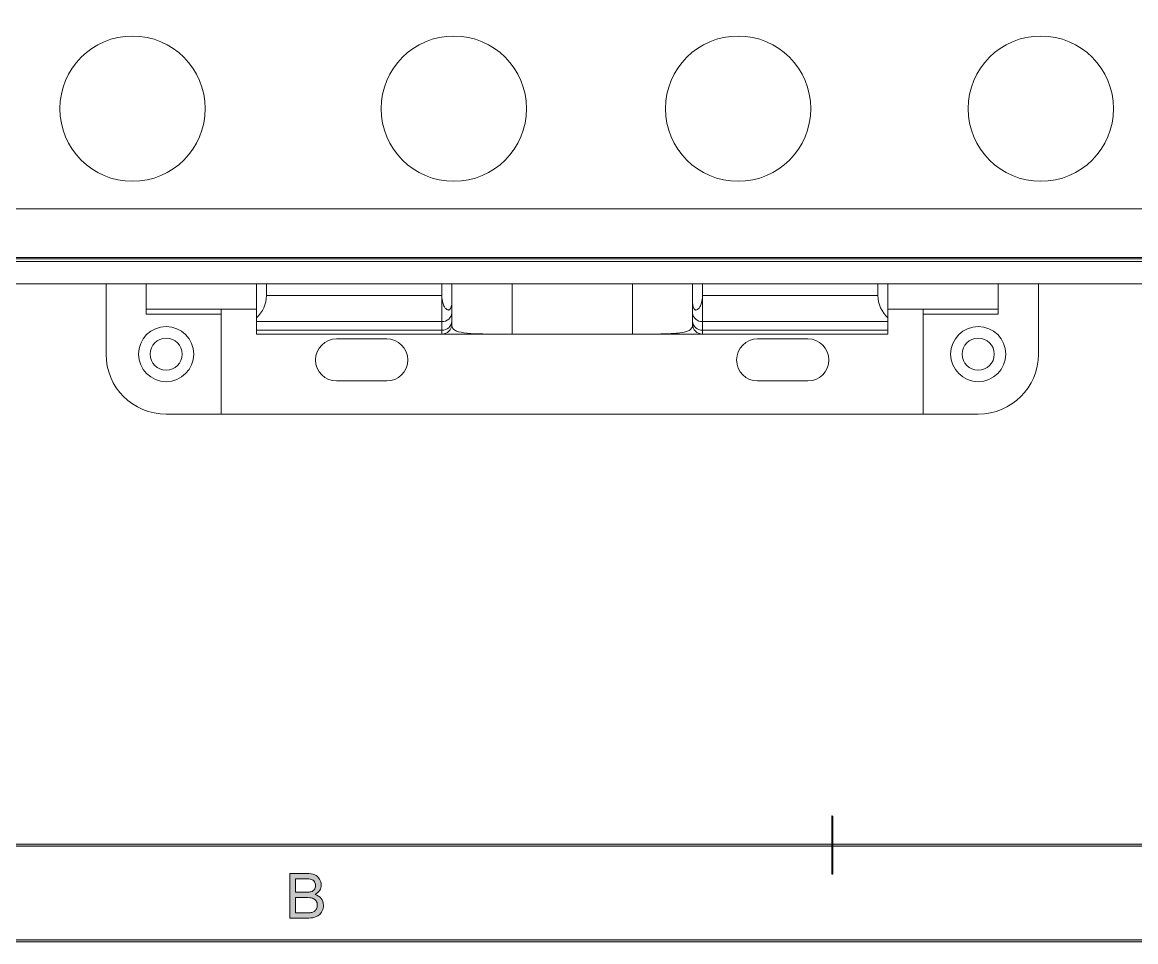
# Model space of a CAD drawing. Header units: inches. Extents: x 0.54 to 10.46, y 0.74 to 7.76.
# Drawn here: x 3.228 to 5.171, y 0.739 to 2.344 of the extents above; entities that cross this region are included whole.
import ezdxf

# ---------------------------------------------------------------- set-up
doc = ezdxf.new("R2010")
doc.units = ezdxf.units.IN
doc.header["$MEASUREMENT"] = 0
doc.layers.add('BG', color=7, linetype='Continuous')
doc.layers.add('MCG-INT-4FT', color=7, linetype='Continuous')

# ---------------------------------------------------------------- blocks, each defined once
blk = doc.blocks.new('block 2')
at = {"layer": 'BG', "true_color": 0xffffff}
h = blk.add_hatch(color=7, dxfattribs=at)
h.dxf.hatch_style = 2
edge = h.paths.add_edge_path()
edge.add_spline(control_points=[(10.296, 0.9061), (10.296, 0.9061), (0.8711, 0.9061), (0.8711, 0.9061), (0.8702, 0.9061), (0.8694, 0.9069), (0.8694, 0.9079), (0.8694, 0.9079), (0.8694, 7.5922), (0.8694, 7.5922), (0.8694, 7.5931), (0.8702, 7.5939), (0.8711, 7.5939), (0.8711, 7.5939), (10.296, 7.5939), (10.296, 7.5939), (10.297, 7.5939), (10.2977, 7.5931), (10.2977, 7.5922), (10.2977, 7.5922), (10.2977, 0.9079), (10.2977, 0.9079), (10.2977, 0.9069), (10.297, 0.9061), (10.296, 0.9061)], knot_values=[0, 0, 0, 0, 1, 1, 1, 2, 2, 2, 3, 3, 3, 4, 4, 4, 5, 5, 5, 6, 6, 6, 7, 7, 7, 8, 8, 8, 8], degree=3, periodic=1)
h.paths.add_polyline_path([(0.8729, 0.9096), (10.2943, 0.9096), (10.2943, 7.5904), (0.8729, 7.5904)])
at = {"layer": 'BG', "lineweight": 0}
blk.add_lwpolyline([(0.8729, 0.9096), (10.2943, 0.9096), (10.2943, 7.5904), (0.8729, 7.5904), (0.8729, 0.9096)], dxfattribs=at)
blk.add_open_spline([(10.296, 0.9061), (10.296, 0.9061), (0.8711, 0.9061), (0.8711, 0.9061), (0.8702, 0.9061), (0.8694, 0.9069), (0.8694, 0.9079), (0.8694, 0.9079), (0.8694, 7.5922), (0.8694, 7.5922), (0.8694, 7.5931), (0.8702, 7.5939), (0.8711, 7.5939), (0.8711, 7.5939), (10.296, 7.5939), (10.296, 7.5939), (10.297, 7.5939), (10.2977, 7.5931), (10.2977, 7.5922), (10.2977, 7.5922), (10.2977, 0.9079), (10.2977, 0.9079), (10.2977, 0.9069), (10.297, 0.9061), (10.296, 0.9061)], degree=3, knots=[0, 0, 0, 0, 1, 1, 1, 2, 2, 2, 3, 3, 3, 4, 4, 4, 5, 5, 5, 6, 6, 6, 7, 7, 7, 8, 8, 8, 8], dxfattribs=at)
blk = doc.blocks.new('block 43')
at = {"layer": 'BG', "true_color": 0xffffff}
h = blk.add_hatch(color=7, dxfattribs=at)
h.dxf.hatch_style = 2
edge = h.paths.add_edge_path()
edge.add_spline(control_points=[(4.6411, 0.857), (4.6407, 0.857), (4.6404, 0.8573), (4.6404, 0.8577), (4.6404, 0.8577), (4.6404, 0.958), (4.6404, 0.958), (4.6404, 0.9584), (4.6407, 0.9587), (4.6411, 0.9587), (4.6415, 0.9587), (4.6418, 0.9584), (4.6418, 0.958), (4.6418, 0.958), (4.6418, 0.8577), (4.6418, 0.8577), (4.6418, 0.8573), (4.6415, 0.857), (4.6411, 0.857)], knot_values=[0, 0, 0, 0, 1, 1, 1, 2, 2, 2, 3, 3, 3, 4, 4, 4, 5, 5, 5, 6, 6, 6, 6], degree=3, periodic=1)
at = {"layer": 'BG', "lineweight": 0}
blk.add_open_spline([(4.6411, 0.857), (4.6407, 0.857), (4.6404, 0.8573), (4.6404, 0.8577), (4.6404, 0.8577), (4.6404, 0.958), (4.6404, 0.958), (4.6404, 0.9584), (4.6407, 0.9587), (4.6411, 0.9587), (4.6415, 0.9587), (4.6418, 0.9584), (4.6418, 0.958), (4.6418, 0.958), (4.6418, 0.8577), (4.6418, 0.8577), (4.6418, 0.8573), (4.6415, 0.857), (4.6411, 0.857)], degree=3, knots=[0, 0, 0, 0, 1, 1, 1, 2, 2, 2, 3, 3, 3, 4, 4, 4, 5, 5, 5, 6, 6, 6, 6], dxfattribs=at)
blk = doc.blocks.new('block 42')
at = {"layer": 'BG'}
blk.add_blockref('block 43', (0, 0), dxfattribs=at)
blk = doc.blocks.new('block 51')
at = {"layer": 'BG', "true_color": 0xffffff}
h = blk.add_hatch(color=7, dxfattribs=at)
h.dxf.hatch_style = 2
edge = h.paths.add_edge_path()
edge.add_spline(control_points=[(3.6946, 0.7803), (3.6946, 0.7803), (3.6946, 0.8581), (3.6946, 0.8581), (3.6946, 0.8581), (3.7238, 0.8581), (3.7238, 0.8581), (3.7298, 0.8581), (3.7345, 0.8573), (3.7381, 0.8557), (3.7417, 0.8542), (3.7445, 0.8517), (3.7466, 0.8485), (3.7486, 0.8452), (3.7496, 0.8418), (3.7496, 0.8382), (3.7496, 0.8349), (3.7487, 0.8317), (3.7469, 0.8288), (3.7451, 0.8258), (3.7424, 0.8235), (3.7387, 0.8217), (3.7434, 0.8203), (3.7471, 0.8179), (3.7496, 0.8146), (3.7521, 0.8113), (3.7534, 0.8074), (3.7534, 0.8028), (3.7534, 0.7992), (3.7526, 0.7958), (3.7511, 0.7927), (3.7495, 0.7895), (3.7476, 0.7871), (3.7454, 0.7854), (3.7431, 0.7837), (3.7403, 0.7824), (3.7369, 0.7816), (3.7334, 0.7807), (3.7293, 0.7803), (3.7243, 0.7803), (3.7243, 0.7803), (3.6946, 0.7803), (3.6946, 0.7803)], knot_values=[0, 0, 0, 0, 1, 1, 1, 2, 2, 2, 3, 3, 3, 4, 4, 4, 5, 5, 5, 6, 6, 6, 7, 7, 7, 8, 8, 8, 9, 9, 9, 10, 10, 10, 11, 11, 11, 12, 12, 12, 13, 13, 13, 14, 14, 14, 14], degree=3, periodic=1)
edge = h.paths.add_edge_path()
edge.add_spline(control_points=[(3.7049, 0.8254), (3.7049, 0.8254), (3.7218, 0.8254), (3.7218, 0.8254), (3.7263, 0.8254), (3.7296, 0.8257), (3.7316, 0.8263), (3.7342, 0.8271), (3.7362, 0.8284), (3.7375, 0.8302), (3.7388, 0.832), (3.7395, 0.8342), (3.7395, 0.837), (3.7395, 0.8395), (3.7389, 0.8418), (3.7376, 0.8438), (3.7364, 0.8457), (3.7346, 0.8471), (3.7323, 0.8478), (3.73, 0.8485), (3.7261, 0.8489), (3.7205, 0.8489), (3.7205, 0.8489), (3.7049, 0.8489), (3.7049, 0.8489), (3.7049, 0.8489), (3.7049, 0.8254), (3.7049, 0.8254)], knot_values=[0, 0, 0, 0, 1, 1, 1, 2, 2, 2, 3, 3, 3, 4, 4, 4, 5, 5, 5, 6, 6, 6, 7, 7, 7, 8, 8, 8, 9, 9, 9, 9], degree=3, periodic=1)
edge = h.paths.add_edge_path()
edge.add_spline(control_points=[(3.7049, 0.7894), (3.7049, 0.7894), (3.7243, 0.7894), (3.7243, 0.7894), (3.7276, 0.7894), (3.73, 0.7896), (3.7313, 0.7898), (3.7337, 0.7902), (3.7357, 0.791), (3.7373, 0.7919), (3.7388, 0.7929), (3.7402, 0.7944), (3.7412, 0.7963), (3.7422, 0.7982), (3.7427, 0.8004), (3.7427, 0.8028), (3.7427, 0.8057), (3.742, 0.8082), (3.7405, 0.8104), (3.739, 0.8125), (3.7369, 0.814), (3.7343, 0.8149), (3.7317, 0.8158), (3.7279, 0.8162), (3.7229, 0.8162), (3.7229, 0.8162), (3.7049, 0.8162), (3.7049, 0.8162), (3.7049, 0.8162), (3.7049, 0.7894), (3.7049, 0.7894)], knot_values=[0, 0, 0, 0, 1, 1, 1, 2, 2, 2, 3, 3, 3, 4, 4, 4, 5, 5, 5, 6, 6, 6, 7, 7, 7, 8, 8, 8, 9, 9, 9, 10, 10, 10, 10], degree=3, periodic=1)
at = {"layer": 'BG', "lineweight": 0}
for points, knots in [([(3.6946, 0.7803), (3.6946, 0.7803), (3.6946, 0.8581), (3.6946, 0.8581), (3.6946, 0.8581), (3.7238, 0.8581), (3.7238, 0.8581), (3.7298, 0.8581), (3.7345, 0.8573), (3.7381, 0.8557), (3.7417, 0.8542), (3.7445, 0.8517), (3.7466, 0.8485), (3.7486, 0.8452), (3.7496, 0.8418), (3.7496, 0.8382), (3.7496, 0.8349), (3.7487, 0.8317), (3.7469, 0.8288), (3.7451, 0.8258), (3.7424, 0.8235), (3.7387, 0.8217), (3.7434, 0.8203), (3.7471, 0.8179), (3.7496, 0.8146), (3.7521, 0.8113), (3.7534, 0.8074), (3.7534, 0.8028), (3.7534, 0.7992), (3.7526, 0.7958), (3.7511, 0.7927), (3.7495, 0.7895), (3.7476, 0.7871), (3.7454, 0.7854), (3.7431, 0.7837), (3.7403, 0.7824), (3.7369, 0.7816), (3.7334, 0.7807), (3.7293, 0.7803), (3.7243, 0.7803), (3.7243, 0.7803), (3.6946, 0.7803), (3.6946, 0.7803)], [0, 0, 0, 0, 1, 1, 1, 2, 2, 2, 3, 3, 3, 4, 4, 4, 5, 5, 5, 6, 6, 6, 7, 7, 7, 8, 8, 8, 9, 9, 9, 10, 10, 10, 11, 11, 11, 12, 12, 12, 13, 13, 13, 14, 14, 14, 14]), ([(3.7049, 0.8254), (3.7049, 0.8254), (3.7218, 0.8254), (3.7218, 0.8254), (3.7263, 0.8254), (3.7296, 0.8257), (3.7316, 0.8263), (3.7342, 0.8271), (3.7362, 0.8284), (3.7375, 0.8302), (3.7388, 0.832), (3.7395, 0.8342), (3.7395, 0.837), (3.7395, 0.8395), (3.7389, 0.8418), (3.7376, 0.8438), (3.7364, 0.8457), (3.7346, 0.8471), (3.7323, 0.8478), (3.73, 0.8485), (3.7261, 0.8489), (3.7205, 0.8489), (3.7205, 0.8489), (3.7049, 0.8489), (3.7049, 0.8489), (3.7049, 0.8489), (3.7049, 0.8254), (3.7049, 0.8254)], [0, 0, 0, 0, 1, 1, 1, 2, 2, 2, 3, 3, 3, 4, 4, 4, 5, 5, 5, 6, 6, 6, 7, 7, 7, 8, 8, 8, 9, 9, 9, 9]), ([(3.7049, 0.7894), (3.7049, 0.7894), (3.7243, 0.7894), (3.7243, 0.7894), (3.7276, 0.7894), (3.73, 0.7896), (3.7313, 0.7898), (3.7337, 0.7902), (3.7357, 0.791), (3.7373, 0.7919), (3.7388, 0.7929), (3.7402, 0.7944), (3.7412, 0.7963), (3.7422, 0.7982), (3.7427, 0.8004), (3.7427, 0.8028), (3.7427, 0.8057), (3.742, 0.8082), (3.7405, 0.8104), (3.739, 0.8125), (3.7369, 0.814), (3.7343, 0.8149), (3.7317, 0.8158), (3.7279, 0.8162), (3.7229, 0.8162), (3.7229, 0.8162), (3.7049, 0.8162), (3.7049, 0.8162), (3.7049, 0.8162), (3.7049, 0.7894), (3.7049, 0.7894)], [0, 0, 0, 0, 1, 1, 1, 2, 2, 2, 3, 3, 3, 4, 4, 4, 5, 5, 5, 6, 6, 6, 7, 7, 7, 8, 8, 8, 9, 9, 9, 10, 10, 10, 10])]:
    blk.add_open_spline(points, degree=3, knots=knots, dxfattribs=at)
blk = doc.blocks.new('block 50')
at = {"layer": 'BG'}
blk.add_blockref('block 51', (0, 0), dxfattribs=at)
blk = doc.blocks.new('block 62')
at = {"layer": 'BG', "true_color": 0xffffff}
h = blk.add_hatch(color=7, dxfattribs=at)
h.dxf.hatch_style = 2
edge = h.paths.add_edge_path()
edge.add_spline(control_points=[(10.4631, 0.739), (10.4631, 0.739), (0.5369, 0.739), (0.5369, 0.739), (0.5359, 0.739), (0.5352, 0.7398), (0.5352, 0.7407), (0.5352, 0.7407), (0.5352, 7.7593), (0.5352, 7.7593), (0.5352, 7.7602), (0.5359, 7.761), (0.5369, 7.761), (0.5369, 7.761), (10.4631, 7.761), (10.4631, 7.761), (10.4641, 7.761), (10.4648, 7.7602), (10.4648, 7.7593), (10.4648, 7.7593), (10.4648, 0.7407), (10.4648, 0.7407), (10.4648, 0.7398), (10.4641, 0.739), (10.4631, 0.739)], knot_values=[0, 0, 0, 0, 1, 1, 1, 2, 2, 2, 3, 3, 3, 4, 4, 4, 5, 5, 5, 6, 6, 6, 7, 7, 7, 8, 8, 8, 8], degree=3, periodic=1)
h.paths.add_polyline_path([(0.5386, 0.7425), (10.4614, 0.7425), (10.4614, 7.7575), (0.5386, 7.7575)])
at = {"layer": 'BG', "lineweight": 0}
blk.add_lwpolyline([(0.5386, 0.7425), (10.4614, 0.7425), (10.4614, 7.7575), (0.5386, 7.7575), (0.5386, 0.7425)], dxfattribs=at)
blk.add_open_spline([(10.4631, 0.739), (10.4631, 0.739), (0.5369, 0.739), (0.5369, 0.739), (0.5359, 0.739), (0.5352, 0.7398), (0.5352, 0.7407), (0.5352, 0.7407), (0.5352, 7.7593), (0.5352, 7.7593), (0.5352, 7.7602), (0.5359, 7.761), (0.5369, 7.761), (0.5369, 7.761), (10.4631, 7.761), (10.4631, 7.761), (10.4641, 7.761), (10.4648, 7.7602), (10.4648, 7.7593), (10.4648, 7.7593), (10.4648, 0.7407), (10.4648, 0.7407), (10.4648, 0.7398), (10.4641, 0.739), (10.4631, 0.739)], degree=3, knots=[0, 0, 0, 0, 1, 1, 1, 2, 2, 2, 3, 3, 3, 4, 4, 4, 5, 5, 5, 6, 6, 6, 7, 7, 7, 8, 8, 8, 8], dxfattribs=at)
blk = doc.blocks.new('block 888')
at = {"layer": 'MCG-INT-4FT', "color": 7, "lineweight": 5, "true_color": 0xffffff}
blk.add_lwpolyline([(4.2923, 1.7999), (4.4147, 1.7999)], dxfattribs=at)
blk = doc.blocks.new('block 889')
at = {"layer": 'MCG-INT-4FT', "color": 7, "lineweight": 5, "true_color": 0xffffff}
blk.add_lwpolyline([(3.96, 1.7999), (4.0824, 1.7999)], dxfattribs=at)
blk = doc.blocks.new('block 893')
at = {"layer": 'MCG-INT-4FT', "color": 7, "lineweight": 5, "true_color": 0xffffff}
blk.add_lwpolyline([(1.6416, 1.9311), (6.7838, 1.9311)], dxfattribs=at)
blk = doc.blocks.new('block 894')
at = {"layer": 'MCG-INT-4FT', "color": 7, "lineweight": 5, "true_color": 0xffffff}
blk.add_open_spline([(4.8476, 1.7649), (4.8476, 1.7915), (4.8692, 1.813), (4.8957, 1.813), (4.9223, 1.813), (4.9438, 1.7915), (4.9438, 1.7649), (4.9438, 1.7384), (4.9223, 1.7168), (4.8957, 1.7168), (4.8692, 1.7168), (4.8476, 1.7384), (4.8476, 1.7649), (4.8476, 1.7649), (4.8476, 1.7649), (4.8476, 1.7649)], degree=3, knots=[0, 0, 0, 0, 1, 1, 1, 2, 2, 2, 3, 3, 3, 4, 4, 4, 5, 5, 5, 5], dxfattribs=at)
blk = doc.blocks.new('block 902')
at = {"layer": 'MCG-INT-4FT', "color": 7, "lineweight": 5, "true_color": 0xffffff}
blk.add_lwpolyline([(5.0007, 1.8874), (5.0007, 1.7649)], dxfattribs=at)
blk = doc.blocks.new('block 903')
at = {"layer": 'MCG-INT-4FT', "color": 7, "lineweight": 5, "true_color": 0xffffff}
blk.add_open_spline([(4.8957, 1.66), (4.9537, 1.66), (5.0007, 1.707), (5.0007, 1.7649)], degree=3, dxfattribs=at)
blk = doc.blocks.new('block 904')
at = {"layer": 'MCG-INT-4FT', "color": 7, "lineweight": 5, "true_color": 0xffffff}
blk.add_lwpolyline([(4.8957, 1.66), (4.7995, 1.66)], dxfattribs=at)
blk = doc.blocks.new('block 905')
at = {"layer": 'MCG-INT-4FT', "color": 7, "lineweight": 5, "true_color": 0xffffff}
blk.add_lwpolyline([(4.7995, 1.66), (4.7995, 1.8349)], dxfattribs=at)
blk = doc.blocks.new('block 906')
at = {"layer": 'MCG-INT-4FT', "color": 7, "lineweight": 5, "true_color": 0xffffff}
blk.add_lwpolyline([(4.7995, 1.8349), (4.9307, 1.8349)], dxfattribs=at)
blk = doc.blocks.new('block 907')
at = {"layer": 'MCG-INT-4FT', "color": 7, "lineweight": 5, "true_color": 0xffffff}
blk.add_lwpolyline([(4.9307, 1.8436), (4.9307, 1.8349)], dxfattribs=at)
blk = doc.blocks.new('block 909')
at = {"layer": 'MCG-INT-4FT', "color": 7, "lineweight": 5, "true_color": 0xffffff}
blk.add_open_spline([(4.8677, 1.7649), (4.8677, 1.7804), (4.8803, 1.7929), (4.8957, 1.7929), (4.9112, 1.7929), (4.9237, 1.7804), (4.9237, 1.7649), (4.9237, 1.7495), (4.9112, 1.7369), (4.8957, 1.7369), (4.8803, 1.7369), (4.8677, 1.7495), (4.8677, 1.7649), (4.8677, 1.7649), (4.8677, 1.7649), (4.8677, 1.7649)], degree=3, knots=[0, 0, 0, 0, 1, 1, 1, 2, 2, 2, 3, 3, 3, 4, 4, 4, 5, 5, 5, 5], dxfattribs=at)
blk = doc.blocks.new('block 911')
at = {"layer": 'MCG-INT-4FT', "color": 7, "lineweight": 5, "true_color": 0xffffff}
blk.add_open_spline([(3.4309, 1.7649), (3.4309, 1.7915), (3.4524, 1.813), (3.479, 1.813), (3.5056, 1.813), (3.5271, 1.7915), (3.5271, 1.7649), (3.5271, 1.7384), (3.5056, 1.7168), (3.479, 1.7168), (3.4524, 1.7168), (3.4309, 1.7384), (3.4309, 1.7649), (3.4309, 1.7649), (3.4309, 1.7649), (3.4309, 1.7649)], degree=3, knots=[0, 0, 0, 0, 1, 1, 1, 2, 2, 2, 3, 3, 3, 4, 4, 4, 5, 5, 5, 5], dxfattribs=at)
blk = doc.blocks.new('block 912')
at = {"layer": 'MCG-INT-4FT', "color": 7, "lineweight": 5, "true_color": 0xffffff}
blk.add_lwpolyline([(3.444, 1.8436), (3.444, 1.8349)], dxfattribs=at)
blk = doc.blocks.new('block 913')
at = {"layer": 'MCG-INT-4FT', "color": 7, "lineweight": 5, "true_color": 0xffffff}
blk.add_lwpolyline([(3.5752, 1.8349), (3.444, 1.8349)], dxfattribs=at)
blk = doc.blocks.new('block 914')
at = {"layer": 'MCG-INT-4FT', "color": 7, "lineweight": 5, "true_color": 0xffffff}
blk.add_lwpolyline([(3.5752, 1.66), (3.5752, 1.8349)], dxfattribs=at)
blk = doc.blocks.new('block 915')
at = {"layer": 'MCG-INT-4FT', "color": 7, "lineweight": 5, "true_color": 0xffffff}
blk.add_lwpolyline([(3.479, 1.66), (3.5752, 1.66)], dxfattribs=at)
blk = doc.blocks.new('block 916')
at = {"layer": 'MCG-INT-4FT', "color": 7, "lineweight": 5, "true_color": 0xffffff}
blk.add_open_spline([(3.3741, 1.7649), (3.3741, 1.707), (3.421, 1.66), (3.479, 1.66)], degree=3, dxfattribs=at)
blk = doc.blocks.new('block 917')
at = {"layer": 'MCG-INT-4FT', "color": 7, "lineweight": 5, "true_color": 0xffffff}
blk.add_lwpolyline([(3.3741, 1.7649), (3.3741, 1.8874)], dxfattribs=at)
blk = doc.blocks.new('block 925')
at = {"layer": 'MCG-INT-4FT', "color": 7, "lineweight": 5, "true_color": 0xffffff}
blk.add_open_spline([(3.451, 1.7649), (3.451, 1.7804), (3.4636, 1.7929), (3.479, 1.7929), (3.4945, 1.7929), (3.507, 1.7804), (3.507, 1.7649), (3.507, 1.7495), (3.4945, 1.7369), (3.479, 1.7369), (3.4636, 1.7369), (3.451, 1.7495), (3.451, 1.7649), (3.451, 1.7649), (3.451, 1.7649), (3.451, 1.7649)], degree=3, knots=[0, 0, 0, 0, 1, 1, 1, 2, 2, 2, 3, 3, 3, 4, 4, 4, 5, 5, 5, 5], dxfattribs=at)
blk = doc.blocks.new('block 938')
at = {"layer": 'MCG-INT-4FT', "color": 7, "lineweight": 5, "true_color": 0xffffff}
blk.add_open_spline([(3.9775, 1.8673), (3.9775, 1.863), (3.9776, 1.8587), (3.9773, 1.8545), (3.9772, 1.853), (3.9771, 1.8515), (3.9769, 1.85), (3.9766, 1.8486), (3.9763, 1.8471), (3.9758, 1.8458), (3.9755, 1.845), (3.9751, 1.8444), (3.9747, 1.8438), (3.9742, 1.8432), (3.9737, 1.8427), (3.9731, 1.8424), (3.9726, 1.8421), (3.9721, 1.842), (3.9715, 1.8419), (3.971, 1.8419), (3.9704, 1.842), (3.9699, 1.8422), (3.969, 1.8425), (3.9682, 1.843), (3.9675, 1.8437), (3.9664, 1.8447), (3.9654, 1.846), (3.9646, 1.8474), (3.9633, 1.8495), (3.9623, 1.852), (3.9616, 1.8546), (3.9606, 1.8582), (3.9601, 1.862), (3.96, 1.8658), (3.96, 1.8663), (3.96, 1.8668), (3.96, 1.8673)], degree=3, knots=[0, 0, 0, 0, 1, 1, 1, 2, 2, 2, 3, 3, 3, 4, 4, 4, 5, 5, 5, 6, 6, 6, 7, 7, 7, 8, 8, 8, 9, 9, 9, 10, 10, 10, 11, 11, 11, 12, 12, 12, 12], dxfattribs=at)
blk = doc.blocks.new('block 939')
at = {"layer": 'MCG-INT-4FT', "color": 7, "lineweight": 5, "true_color": 0xffffff}
blk.add_lwpolyline([(3.96, 1.8673), (3.96, 1.8874)], dxfattribs=at)
blk = doc.blocks.new('block 940')
at = {"layer": 'MCG-INT-4FT', "color": 7, "lineweight": 5, "true_color": 0xffffff}
blk.add_lwpolyline([(3.9775, 1.8673), (3.9775, 1.8874)], dxfattribs=at)
blk = doc.blocks.new('block 941')
at = {"layer": 'MCG-INT-4FT', "color": 7, "lineweight": 5, "true_color": 0xffffff}
blk.add_lwpolyline([(3.9775, 1.837), (3.9775, 1.8673)], dxfattribs=at)
blk = doc.blocks.new('block 942')
at = {"layer": 'MCG-INT-4FT', "color": 7, "lineweight": 5, "true_color": 0xffffff}
blk.add_open_spline([(3.96, 1.8218), (3.969, 1.8212), (3.9768, 1.828), (3.9775, 1.837)], degree=3, dxfattribs=at)
blk = doc.blocks.new('block 943')
at = {"layer": 'MCG-INT-4FT', "color": 7, "lineweight": 5, "true_color": 0xffffff}
blk.add_lwpolyline([(3.96, 1.8673), (3.96, 1.8218)], dxfattribs=at)
blk = doc.blocks.new('block 944')
at = {"layer": 'MCG-INT-4FT', "color": 7, "lineweight": 5, "true_color": 0xffffff}
blk.add_lwpolyline([(4.4147, 1.8673), (4.4147, 1.8874)], dxfattribs=at)
blk = doc.blocks.new('block 945')
at = {"layer": 'MCG-INT-4FT', "color": 7, "lineweight": 5, "true_color": 0xffffff}
blk.add_open_spline([(4.3972, 1.8673), (4.3972, 1.863), (4.3972, 1.8587), (4.3974, 1.8545), (4.3975, 1.853), (4.3976, 1.8515), (4.3978, 1.85), (4.3981, 1.8486), (4.3984, 1.8471), (4.3989, 1.8458), (4.3992, 1.845), (4.3996, 1.8444), (4.4001, 1.8438), (4.4005, 1.8432), (4.401, 1.8427), (4.4016, 1.8424), (4.4021, 1.8421), (4.4026, 1.842), (4.4032, 1.8419), (4.4037, 1.8419), (4.4043, 1.842), (4.4048, 1.8422), (4.4057, 1.8425), (4.4065, 1.843), (4.4072, 1.8437), (4.4084, 1.8447), (4.4093, 1.846), (4.4102, 1.8474), (4.4114, 1.8495), (4.4124, 1.852), (4.4131, 1.8546), (4.4141, 1.8582), (4.4146, 1.862), (4.4147, 1.8658), (4.4147, 1.8663), (4.4147, 1.8668), (4.4147, 1.8673)], degree=3, knots=[0, 0, 0, 0, 1, 1, 1, 2, 2, 2, 3, 3, 3, 4, 4, 4, 5, 5, 5, 6, 6, 6, 7, 7, 7, 8, 8, 8, 9, 9, 9, 10, 10, 10, 11, 11, 11, 12, 12, 12, 12], dxfattribs=at)
blk = doc.blocks.new('block 946')
at = {"layer": 'MCG-INT-4FT', "color": 7, "lineweight": 5, "true_color": 0xffffff}
blk.add_lwpolyline([(4.3972, 1.8673), (4.3972, 1.8874)], dxfattribs=at)
blk = doc.blocks.new('block 947')
at = {"layer": 'MCG-INT-4FT', "color": 7, "lineweight": 5, "true_color": 0xffffff}
blk.add_lwpolyline([(4.4147, 1.8673), (4.4147, 1.8218)], dxfattribs=at)
blk = doc.blocks.new('block 948')
at = {"layer": 'MCG-INT-4FT', "color": 7, "lineweight": 5, "true_color": 0xffffff}
blk.add_open_spline([(4.3972, 1.837), (4.3979, 1.828), (4.4057, 1.8212), (4.4147, 1.8218)], degree=3, dxfattribs=at)
blk = doc.blocks.new('block 949')
at = {"layer": 'MCG-INT-4FT', "color": 7, "lineweight": 5, "true_color": 0xffffff}
blk.add_lwpolyline([(4.3972, 1.837), (4.3972, 1.8673)], dxfattribs=at)
blk = doc.blocks.new('block 956')
at = {"layer": 'MCG-INT-4FT', "color": 7, "lineweight": 5, "true_color": 0xffffff}
blk.add_lwpolyline([(3.6539, 1.8673), (3.96, 1.8673)], dxfattribs=at)
blk = doc.blocks.new('block 957')
at = {"layer": 'MCG-INT-4FT', "color": 7, "lineweight": 5, "true_color": 0xffffff}
blk.add_lwpolyline([(3.6539, 1.8673), (3.6539, 1.8874)], dxfattribs=at)
blk = doc.blocks.new('block 958')
at = {"layer": 'MCG-INT-4FT', "color": 7, "lineweight": 5, "true_color": 0xffffff}
blk.add_lwpolyline([(3.6364, 1.8218), (3.96, 1.8218)], dxfattribs=at)
blk = doc.blocks.new('block 959')
at = {"layer": 'MCG-INT-4FT', "color": 7, "lineweight": 5, "true_color": 0xffffff}
blk.add_lwpolyline([(3.6364, 1.8218), (3.6364, 1.8281)], dxfattribs=at)
blk = doc.blocks.new('block 960')
at = {"layer": 'MCG-INT-4FT', "color": 7, "lineweight": 5, "true_color": 0xffffff}
blk.add_open_spline([(3.6364, 1.8281), (3.6475, 1.8381), (3.6539, 1.8523), (3.6539, 1.8673)], degree=3, dxfattribs=at)
blk = doc.blocks.new('block 967')
at = {"layer": 'MCG-INT-4FT', "color": 7, "lineweight": 5, "true_color": 0xffffff}
blk.add_lwpolyline([(3.6364, 1.8281), (3.6364, 1.8874)], dxfattribs=at)
blk = doc.blocks.new('block 968')
at = {"layer": 'MCG-INT-4FT', "color": 7, "lineweight": 5, "true_color": 0xffffff}
blk.add_lwpolyline([(4.7208, 1.8673), (4.7208, 1.8874)], dxfattribs=at)
blk = doc.blocks.new('block 969')
at = {"layer": 'MCG-INT-4FT', "color": 7, "lineweight": 5, "true_color": 0xffffff}
blk.add_lwpolyline([(4.7208, 1.8673), (4.4147, 1.8673)], dxfattribs=at)
blk = doc.blocks.new('block 970')
at = {"layer": 'MCG-INT-4FT', "color": 7, "lineweight": 5, "true_color": 0xffffff}
blk.add_open_spline([(4.7208, 1.8673), (4.7208, 1.8523), (4.7272, 1.8381), (4.7383, 1.8281)], degree=3, dxfattribs=at)
blk = doc.blocks.new('block 971')
at = {"layer": 'MCG-INT-4FT', "color": 7, "lineweight": 5, "true_color": 0xffffff}
blk.add_lwpolyline([(4.7383, 1.8218), (4.7383, 1.8281)], dxfattribs=at)
blk = doc.blocks.new('block 972')
at = {"layer": 'MCG-INT-4FT', "color": 7, "lineweight": 5, "true_color": 0xffffff}
blk.add_lwpolyline([(4.7383, 1.8218), (4.4147, 1.8218)], dxfattribs=at)
blk = doc.blocks.new('block 973')
at = {"layer": 'MCG-INT-4FT', "color": 7, "lineweight": 5, "true_color": 0xffffff}
blk.add_lwpolyline([(4.7383, 1.8281), (4.7383, 1.8874)], dxfattribs=at)
blk = doc.blocks.new('block 984')
at = {"layer": 'MCG-INT-4FT', "color": 7, "lineweight": 5, "true_color": 0xffffff}
blk.add_lwpolyline([(3.96, 1.8218), (3.96, 1.8069)], dxfattribs=at)
blk = doc.blocks.new('block 985')
at = {"layer": 'MCG-INT-4FT', "color": 7, "lineweight": 5, "true_color": 0xffffff}
blk.add_lwpolyline([(3.6364, 1.8069), (3.96, 1.8069)], dxfattribs=at)
blk = doc.blocks.new('block 986')
at = {"layer": 'MCG-INT-4FT', "color": 7, "lineweight": 5, "true_color": 0xffffff}
blk.add_lwpolyline([(3.6364, 1.8069), (3.6364, 1.8218)], dxfattribs=at)
blk = doc.blocks.new('block 987')
at = {"layer": 'MCG-INT-4FT', "color": 7, "lineweight": 5, "true_color": 0xffffff}
blk.add_open_spline([(3.96, 1.8069), (3.969, 1.8063), (3.9768, 1.8131), (3.9775, 1.8221)], degree=3, dxfattribs=at)
blk = doc.blocks.new('block 988')
at = {"layer": 'MCG-INT-4FT', "color": 7, "lineweight": 5, "true_color": 0xffffff}
blk.add_lwpolyline([(3.9775, 1.8221), (3.9775, 1.837)], dxfattribs=at)
blk = doc.blocks.new('block 989')
at = {"layer": 'MCG-INT-4FT', "color": 7, "lineweight": 5, "true_color": 0xffffff}
blk.add_lwpolyline([(4.4147, 1.8218), (4.4147, 1.8069)], dxfattribs=at)
blk = doc.blocks.new('block 990')
at = {"layer": 'MCG-INT-4FT', "color": 7, "lineweight": 5, "true_color": 0xffffff}
blk.add_open_spline([(4.3972, 1.8221), (4.3979, 1.8131), (4.4057, 1.8063), (4.4147, 1.8069)], degree=3, dxfattribs=at)
blk = doc.blocks.new('block 991')
at = {"layer": 'MCG-INT-4FT', "color": 7, "lineweight": 5, "true_color": 0xffffff}
blk.add_lwpolyline([(4.3972, 1.8221), (4.3972, 1.837)], dxfattribs=at)
blk = doc.blocks.new('block 992')
at = {"layer": 'MCG-INT-4FT', "color": 7, "lineweight": 5, "true_color": 0xffffff}
blk.add_lwpolyline([(4.7383, 1.8069), (4.4147, 1.8069)], dxfattribs=at)
blk = doc.blocks.new('block 993')
at = {"layer": 'MCG-INT-4FT', "color": 7, "lineweight": 5, "true_color": 0xffffff}
blk.add_lwpolyline([(4.7383, 1.8069), (4.7383, 1.8218)], dxfattribs=at)
blk = doc.blocks.new('block 1004')
at = {"layer": 'MCG-INT-4FT', "color": 7, "lineweight": 5, "true_color": 0xffffff}
blk.add_lwpolyline([(3.96, 1.8069), (3.96, 1.7999)], dxfattribs=at)
blk = doc.blocks.new('block 1005')
at = {"layer": 'MCG-INT-4FT', "color": 7, "lineweight": 5, "true_color": 0xffffff}
blk.add_lwpolyline([(3.6364, 1.7999), (3.96, 1.7999)], dxfattribs=at)
blk = doc.blocks.new('block 1006')
at = {"layer": 'MCG-INT-4FT', "color": 7, "lineweight": 5, "true_color": 0xffffff}
blk.add_lwpolyline([(3.6364, 1.7999), (3.6364, 1.8069)], dxfattribs=at)
blk = doc.blocks.new('block 1007')
at = {"layer": 'MCG-INT-4FT', "color": 7, "lineweight": 5, "true_color": 0xffffff}
blk.add_open_spline([(3.96, 1.7999), (3.9696, 1.7999), (3.9775, 1.8077), (3.9775, 1.8174)], degree=3, dxfattribs=at)
blk = doc.blocks.new('block 1008')
at = {"layer": 'MCG-INT-4FT', "color": 7, "lineweight": 5, "true_color": 0xffffff}
blk.add_lwpolyline([(3.9775, 1.8174), (3.9775, 1.8221)], dxfattribs=at)
blk = doc.blocks.new('block 1009')
at = {"layer": 'MCG-INT-4FT', "color": 7, "lineweight": 5, "true_color": 0xffffff}
blk.add_lwpolyline([(4.4147, 1.8069), (4.4147, 1.7999)], dxfattribs=at)
blk = doc.blocks.new('block 1010')
at = {"layer": 'MCG-INT-4FT', "color": 7, "lineweight": 5, "true_color": 0xffffff}
blk.add_open_spline([(4.3972, 1.8174), (4.3972, 1.8077), (4.4051, 1.7999), (4.4147, 1.7999)], degree=3, dxfattribs=at)
blk = doc.blocks.new('block 1011')
at = {"layer": 'MCG-INT-4FT', "color": 7, "lineweight": 5, "true_color": 0xffffff}
blk.add_lwpolyline([(4.3972, 1.8174), (4.3972, 1.8221)], dxfattribs=at)
blk = doc.blocks.new('block 1012')
at = {"layer": 'MCG-INT-4FT', "color": 7, "lineweight": 5, "true_color": 0xffffff}
blk.add_lwpolyline([(4.7383, 1.7999), (4.4147, 1.7999)], dxfattribs=at)
blk = doc.blocks.new('block 1013')
at = {"layer": 'MCG-INT-4FT', "color": 7, "lineweight": 5, "true_color": 0xffffff}
blk.add_lwpolyline([(4.7383, 1.7999), (4.7383, 1.8069)], dxfattribs=at)
blk = doc.blocks.new('block 1014')
at = {"layer": 'MCG-INT-4FT', "color": 7, "lineweight": 5, "true_color": 0xffffff}
blk.add_open_spline([(4.0824, 1.7999), (4.0706, 1.7999), (4.0588, 1.7999), (4.0477, 1.7999), (4.0366, 1.8), (4.0261, 1.8001), (4.0169, 1.8006), (4.0077, 1.801), (3.9999, 1.8017), (3.9936, 1.803), (3.9874, 1.8042), (3.9827, 1.8059), (3.9803, 1.8083), (3.9786, 1.81), (3.978, 1.8121), (3.9775, 1.8142)], degree=3, knots=[0, 0, 0, 0, 1, 1, 1, 2, 2, 2, 3, 3, 3, 4, 4, 4, 5, 5, 5, 5], dxfattribs=at)
blk = doc.blocks.new('block 1015')
at = {"layer": 'MCG-INT-4FT', "color": 7, "lineweight": 5, "true_color": 0xffffff}
blk.add_lwpolyline([(4.0824, 1.7999), (4.2923, 1.7999)], dxfattribs=at)
blk = doc.blocks.new('block 1016')
at = {"layer": 'MCG-INT-4FT', "color": 7, "lineweight": 5, "true_color": 0xffffff}
blk.add_open_spline([(4.3972, 1.8142), (4.3962, 1.8113), (4.3951, 1.8085), (4.3917, 1.8064), (4.3882, 1.8043), (4.3824, 1.8029), (4.3751, 1.802), (4.3679, 1.8011), (4.3593, 1.8006), (4.3497, 1.8003), (4.3399, 1.8), (4.3291, 1.7999), (4.3178, 1.7999), (4.3095, 1.7999), (4.3009, 1.7999), (4.2923, 1.7999)], degree=3, knots=[0, 0, 0, 0, 1, 1, 1, 2, 2, 2, 3, 3, 3, 4, 4, 4, 5, 5, 5, 5], dxfattribs=at)
blk = doc.blocks.new('block 1020')
at = {"layer": 'MCG-INT-4FT', "color": 7, "lineweight": 5, "true_color": 0xffffff}
blk.add_lwpolyline([(4.3972, 1.8142), (4.3972, 1.8174)], dxfattribs=at)
blk = doc.blocks.new('block 1021')
at = {"layer": 'MCG-INT-4FT', "color": 7, "lineweight": 5, "true_color": 0xffffff}
blk.add_lwpolyline([(3.9775, 1.8174), (3.9775, 1.8142)], dxfattribs=at)
blk = doc.blocks.new('block 1025')
at = {"layer": 'MCG-INT-4FT', "color": 7, "lineweight": 5, "true_color": 0xffffff}
blk.add_lwpolyline([(4.2923, 1.7999), (4.2923, 1.8874)], dxfattribs=at)
blk = doc.blocks.new('block 1027')
at = {"layer": 'MCG-INT-4FT', "color": 7, "lineweight": 5, "true_color": 0xffffff}
blk.add_lwpolyline([(4.0824, 1.8874), (4.0824, 1.7999)], dxfattribs=at)
blk = doc.blocks.new('block 1030')
at = {"layer": 'MCG-INT-4FT', "color": 7, "lineweight": 5, "true_color": 0xffffff}
blk.add_lwpolyline([(3.444, 1.8436), (3.6364, 1.8436)], dxfattribs=at)
blk = doc.blocks.new('block 1031')
at = {"layer": 'MCG-INT-4FT', "color": 7, "lineweight": 5, "true_color": 0xffffff}
blk.add_lwpolyline([(3.444, 1.8874), (3.444, 1.8436)], dxfattribs=at)
blk = doc.blocks.new('block 1034')
at = {"layer": 'MCG-INT-4FT', "color": 7, "lineweight": 5, "true_color": 0xffffff}
blk.add_lwpolyline([(4.9307, 1.8436), (4.7383, 1.8436)], dxfattribs=at)
blk = doc.blocks.new('block 1035')
at = {"layer": 'MCG-INT-4FT', "color": 7, "lineweight": 5, "true_color": 0xffffff}
blk.add_lwpolyline([(4.9307, 1.8874), (4.9307, 1.8436)], dxfattribs=at)
blk = doc.blocks.new('block 1038')
at = {"layer": 'MCG-INT-4FT', "color": 7, "lineweight": 5, "true_color": 0xffffff}
blk.add_lwpolyline([(3.5752, 1.8349), (3.5752, 1.8436)], dxfattribs=at)
blk = doc.blocks.new('block 1039')
at = {"layer": 'MCG-INT-4FT', "color": 7, "lineweight": 5, "true_color": 0xffffff}
blk.add_lwpolyline([(4.7995, 1.8349), (4.7995, 1.8436)], dxfattribs=at)
blk = doc.blocks.new('block 1049')
at = {"layer": 'MCG-INT-4FT', "color": 7, "lineweight": 5, "true_color": 0xffffff}
blk.add_lwpolyline([(4.5109, 1.7915), (4.5984, 1.7915)], dxfattribs=at)
blk = doc.blocks.new('block 1050')
at = {"layer": 'MCG-INT-4FT', "color": 7, "lineweight": 5, "true_color": 0xffffff}
blk.add_open_spline([(4.5109, 1.7915), (4.4906, 1.7915), (4.4742, 1.775), (4.4742, 1.7548), (4.4742, 1.7345), (4.4906, 1.718), (4.5109, 1.718)], degree=3, knots=[0, 0, 0, 0, 1, 1, 1, 2, 2, 2, 2], dxfattribs=at)
blk = doc.blocks.new('block 1051')
at = {"layer": 'MCG-INT-4FT', "color": 7, "lineweight": 5, "true_color": 0xffffff}
blk.add_lwpolyline([(4.5984, 1.718), (4.5109, 1.718)], dxfattribs=at)
blk = doc.blocks.new('block 1052')
at = {"layer": 'MCG-INT-4FT', "color": 7, "lineweight": 5, "true_color": 0xffffff}
blk.add_open_spline([(4.5984, 1.718), (4.6187, 1.718), (4.6351, 1.7345), (4.6351, 1.7548), (4.6351, 1.775), (4.6187, 1.7915), (4.5984, 1.7915)], degree=3, knots=[0, 0, 0, 0, 1, 1, 1, 2, 2, 2, 2], dxfattribs=at)
blk = doc.blocks.new('block 1053')
at = {"layer": 'MCG-INT-4FT', "color": 7, "lineweight": 5, "true_color": 0xffffff}
blk.add_lwpolyline([(3.7763, 1.718), (3.8638, 1.718)], dxfattribs=at)
blk = doc.blocks.new('block 1054')
at = {"layer": 'MCG-INT-4FT', "color": 7, "lineweight": 5, "true_color": 0xffffff}
blk.add_open_spline([(3.8638, 1.718), (3.8841, 1.718), (3.9005, 1.7345), (3.9005, 1.7548), (3.9005, 1.775), (3.8841, 1.7915), (3.8638, 1.7915)], degree=3, knots=[0, 0, 0, 0, 1, 1, 1, 2, 2, 2, 2], dxfattribs=at)
blk = doc.blocks.new('block 1055')
at = {"layer": 'MCG-INT-4FT', "color": 7, "lineweight": 5, "true_color": 0xffffff}
blk.add_lwpolyline([(3.8638, 1.7915), (3.7763, 1.7915)], dxfattribs=at)
blk = doc.blocks.new('block 1056')
at = {"layer": 'MCG-INT-4FT', "color": 7, "lineweight": 5, "true_color": 0xffffff}
blk.add_open_spline([(3.7763, 1.7915), (3.7561, 1.7915), (3.7396, 1.775), (3.7396, 1.7548), (3.7396, 1.7345), (3.7561, 1.718), (3.7763, 1.718)], degree=3, knots=[0, 0, 0, 0, 1, 1, 1, 2, 2, 2, 2], dxfattribs=at)
blk = doc.blocks.new('block 1057')
at = {"layer": 'MCG-INT-4FT', "color": 7, "lineweight": 5, "true_color": 0xffffff}
blk.add_lwpolyline([(3.5752, 1.66), (4.7995, 1.66)], dxfattribs=at)
blk = doc.blocks.new('block 1101')
at = {"layer": 'MCG-INT-4FT', "color": 7, "lineweight": 5, "true_color": 0xffffff}
blk.add_lwpolyline([(1.6416, 1.9311), (6.7838, 1.9311)], dxfattribs=at)
blk = doc.blocks.new('block 1103')
at = {"layer": 'MCG-INT-4FT', "color": 7, "lineweight": 5, "true_color": 0xffffff}
blk.add_lwpolyline([(6.7838, 1.8874), (1.6416, 1.8874)], dxfattribs=at)
blk = doc.blocks.new('block 1104')
at = {"layer": 'MCG-INT-4FT', "color": 8, "lineweight": 5, "true_color": 0x808080}
blk.add_lwpolyline([(1.6416, 1.9338), (6.7838, 1.9338)], dxfattribs=at)
blk = doc.blocks.new('block 1107')
at = {"layer": 'MCG-INT-4FT', "color": 8, "lineweight": 5, "true_color": 0x808080}
blk.add_lwpolyline([(6.7838, 1.9264), (1.6416, 1.9264)], dxfattribs=at)
blk = doc.blocks.new('block 2029')
at = {"layer": 'MCG-INT-4FT', "color": 7, "lineweight": 5, "true_color": 0xffffff}
blk.add_lwpolyline([(6.7838, 2.0186), (1.6416, 2.0186)], dxfattribs=at)
blk = doc.blocks.new('block 2030')
at = {"layer": 'MCG-INT-4FT', "color": 7, "lineweight": 5, "true_color": 0xffffff}
blk.add_open_spline([(3.8541, 2.1935), (3.8541, 2.2635), (3.9109, 2.3203), (3.981, 2.3203), (4.051, 2.3203), (4.1078, 2.2635), (4.1078, 2.1935), (4.1078, 2.1234), (4.051, 2.0667), (3.981, 2.0667), (3.9109, 2.0667), (3.8541, 2.1234), (3.8541, 2.1935), (3.8541, 2.1935), (3.8541, 2.1935), (3.8541, 2.1935)], degree=3, knots=[0, 0, 0, 0, 1, 1, 1, 2, 2, 2, 3, 3, 3, 4, 4, 4, 5, 5, 5, 5], dxfattribs=at)
blk = doc.blocks.new('block 2031')
at = {"layer": 'MCG-INT-4FT', "color": 7, "lineweight": 5, "true_color": 0xffffff}
blk.add_open_spline([(4.35, 2.1935), (4.35, 2.2635), (4.4068, 2.3203), (4.4768, 2.3203), (4.5468, 2.3203), (4.6036, 2.2635), (4.6036, 2.1935), (4.6036, 2.1234), (4.5468, 2.0667), (4.4768, 2.0667), (4.4068, 2.0667), (4.35, 2.1234), (4.35, 2.1935), (4.35, 2.1935), (4.35, 2.1935), (4.35, 2.1935)], degree=3, knots=[0, 0, 0, 0, 1, 1, 1, 2, 2, 2, 3, 3, 3, 4, 4, 4, 5, 5, 5, 5], dxfattribs=at)
blk = doc.blocks.new('block 2032')
at = {"layer": 'MCG-INT-4FT', "color": 7, "lineweight": 5, "true_color": 0xffffff}
blk.add_open_spline([(4.8782, 2.1935), (4.8782, 2.2635), (4.935, 2.3203), (5.005, 2.3203), (5.075, 2.3203), (5.1318, 2.2635), (5.1318, 2.1935), (5.1318, 2.1234), (5.075, 2.0667), (5.005, 2.0667), (4.935, 2.0667), (4.8782, 2.1234), (4.8782, 2.1935), (4.8782, 2.1935), (4.8782, 2.1935), (4.8782, 2.1935)], degree=3, knots=[0, 0, 0, 0, 1, 1, 1, 2, 2, 2, 3, 3, 3, 4, 4, 4, 5, 5, 5, 5], dxfattribs=at)
blk = doc.blocks.new('block 2036')
at = {"layer": 'MCG-INT-4FT', "color": 7, "lineweight": 5, "true_color": 0xffffff}
blk.add_open_spline([(3.2936, 2.1935), (3.2936, 2.2635), (3.3504, 2.3203), (3.4204, 2.3203), (3.4904, 2.3203), (3.5472, 2.2635), (3.5472, 2.1935), (3.5472, 2.1234), (3.4904, 2.0667), (3.4204, 2.0667), (3.3504, 2.0667), (3.2936, 2.1234), (3.2936, 2.1935), (3.2936, 2.1935), (3.2936, 2.1935), (3.2936, 2.1935)], degree=3, knots=[0, 0, 0, 0, 1, 1, 1, 2, 2, 2, 3, 3, 3, 4, 4, 4, 5, 5, 5, 5], dxfattribs=at)

msp = doc.modelspace()

# ---------------------------------------------------------------- block references
at = {"layer": 'BG'}
for name in ['block 62', 'block 2', 'block 42', 'block 50']:
    msp.add_blockref(name, (0, 0), dxfattribs=at)
at = {"layer": 'MCG-INT-4FT'}
for name in ['block 2036', 'block 2030', 'block 2031', 'block 2032', 'block 2029', 'block 1104', 'block 893', 'block 1101', 'block 1107', 'block 1103', 'block 917', 'block 1031', 'block 967', 'block 957', 'block 939', 'block 940', 'block 1027', 'block 1025', 'block 946', 'block 944', 'block 968', 'block 973', 'block 1035', 'block 902', 'block 960', 'block 956', 'block 938', 'block 943', 'block 941', 'block 945', 'block 949', 'block 947', 'block 969', 'block 970', 'block 912', 'block 1030', 'block 913', 'block 1038', 'block 914', 'block 959', 'block 942', 'block 988', 'block 948', 'block 991', 'block 1034', 'block 971', 'block 1039', 'block 905', 'block 906', 'block 907', 'block 911', 'block 958', 'block 986', 'block 985', 'block 1006', 'block 987', 'block 984', 'block 1007', 'block 1004', 'block 1008', 'block 1021', 'block 1014', 'block 1016', 'block 990', 'block 1011', 'block 1010', 'block 1020', 'block 972', 'block 989', 'block 992', 'block 1009', 'block 993', 'block 1013', 'block 894', 'block 925', 'block 1005', 'block 1056', 'block 1055', 'block 1054', 'block 889', 'block 1015', 'block 888', 'block 1012', 'block 1050', 'block 1049', 'block 1052', 'block 909', 'block 916', 'block 903', 'block 1053', 'block 1051', 'block 915', 'block 1057', 'block 904']:
    msp.add_blockref(name, (0, 0), dxfattribs=at)

doc.saveas('drawing.dxf')
